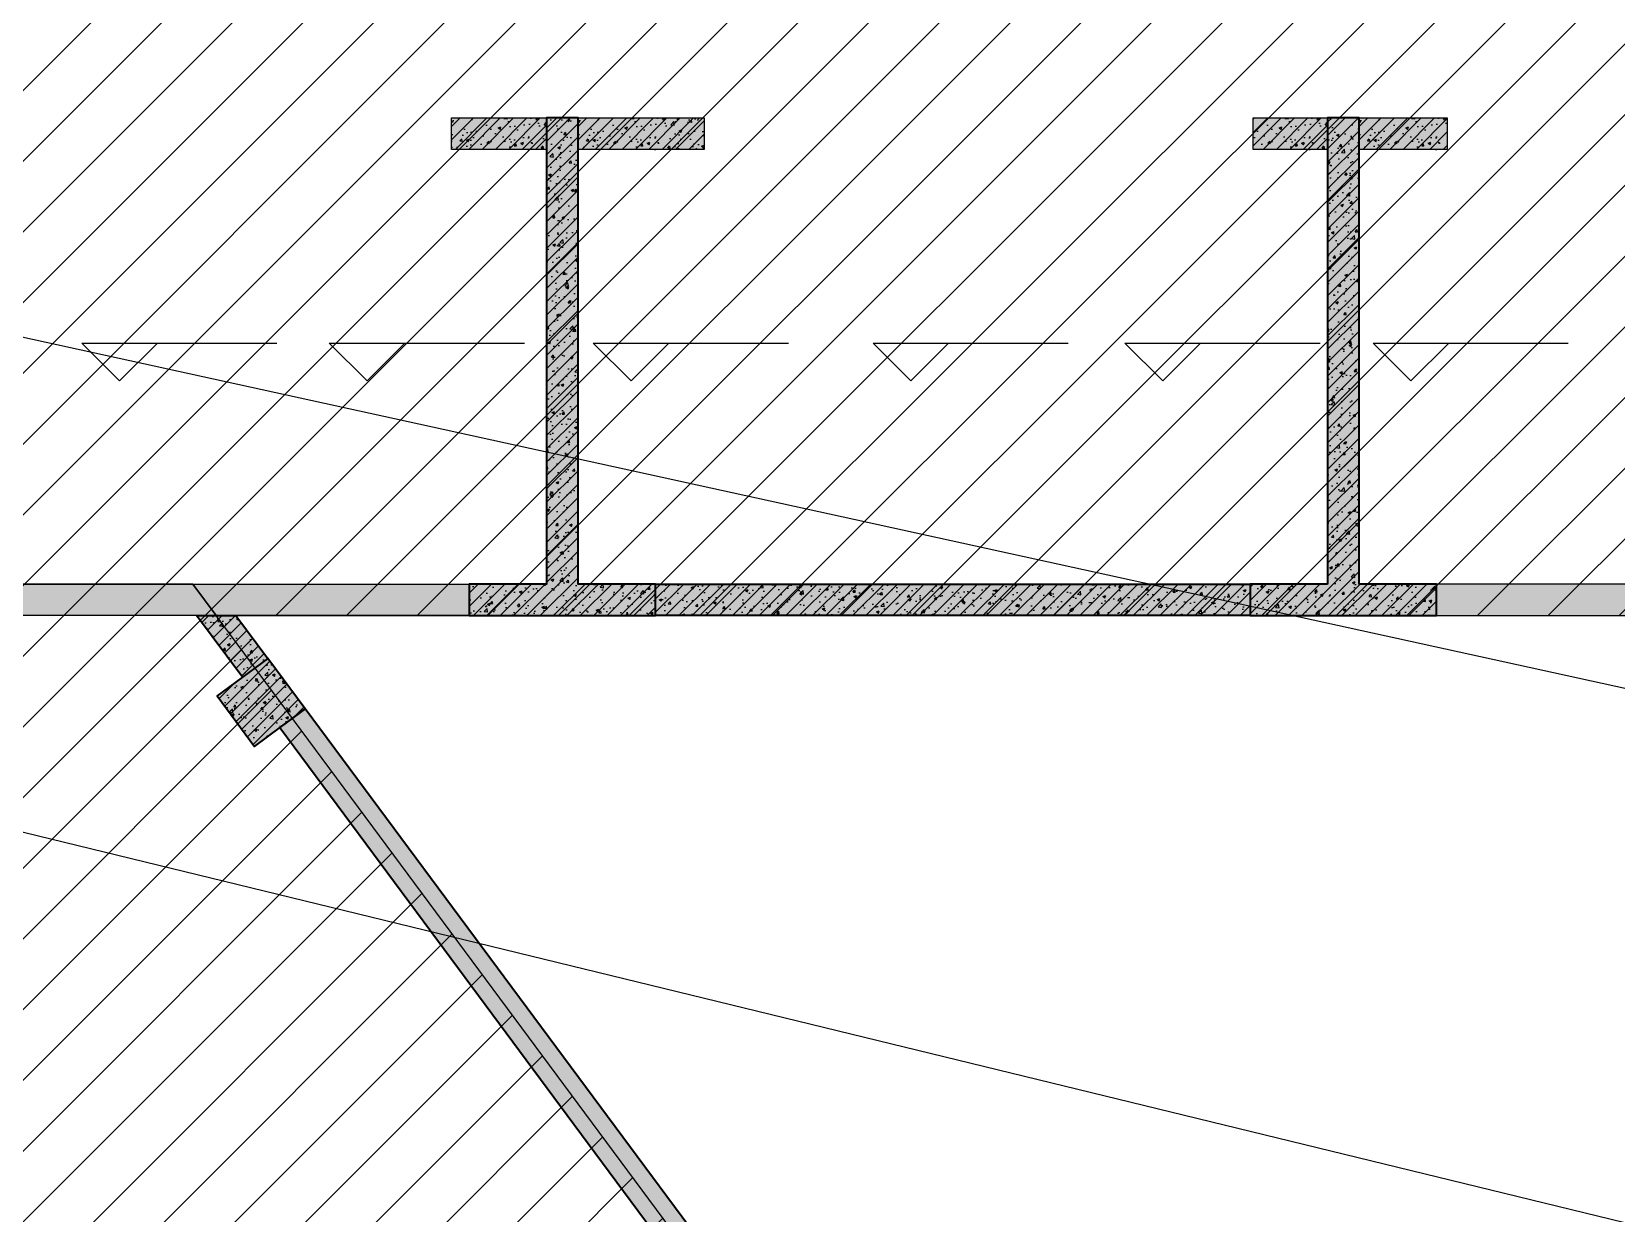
# Model space of a CAD drawing. Extents: x -1338203 to 1886333, y -783476 to 1038610.
# Drawn here: x 540789 to 553369, y 228924 to 238304 of the extents above; entities that cross this region are included whole.
import ezdxf

# ---------------------------------------------------------------- set-up
doc = ezdxf.new("R2010")
doc.units = 0
doc.header["$LTSCALE"] = 1000
doc.header["$MEASUREMENT"] = 0
doc.layers.add('A-001-主楼组合参照B1$0$0A-X-AREA', color=6, linetype='Continuous', plot=False)
doc.layers.add('AAD-A-PROOF', color=30, linetype='Continuous', plot=False)
for name, color, linetype in [('A-20-平面B1$0$0A-A-SYMB-ELEV', 150, 'Continuous'), ('S20柱墙B1_1$0$0S-CC-LINE', 52, 'Continuous'), ('S20柱墙B1_1$0$0S-CW-HATCH', 251, 'Continuous'), ('S20柱墙B1_1$0$0S-CW-HATCH-UP', 251, 'Continuous'), ('S20柱墙B1_1$0$0S-CW-LINE', 72, 'Continuous')]:
    doc.layers.add(name, color=color, linetype=linetype)
pattern_1 = [(45, (-537701.02, -383122.39), (-53.033009, 53.033009), []), (50, (-537701.02, -383122.39), (215.178055, -18.82564), [22.5, -247.5]), (355, (-537701.02, -383122.39), (-41.6254, 225.65764), [18, -198]), (100.4514, (-537683.09, -383123.96), (173.552815, 206.83186), [19.12206, -210.34263]), (46.1842, (-537701.02, -383062.4), (320.17231, -49.6557), [33.75, -371.25]), (96.6356, (-537674.34, -383066.53), (280.39881, 292.23536), [28.68309, -315.5139]), (351.1842, (-537701.02, -383062.4), (280.39858, 292.23558), [27, -297]), (21, (-537671.02, -383077.39), (179.072116, -120.785667), [22.5, -247.5]), (326, (-537671.02, -383077.39), (72.9946, 217.54501), [18, -198]), (71.4514, (-537656.1, -383087.45), (252.06679, 96.75915), [19.12206, -210.34263]), (37.5, (-537701.02, -383122.39), (3.647957, 99.868156), [0, -195.6, 0, -201, 0, -198.75]), (7.5, (-537701.02, -383122.39), (78.920861, 118.323514), [0, -114.6, 0, -191.1, 0, -75.75]), (327.5, (-537767.92, -383122.39), (160.146731, -6.766462), [0, -75, 0, -234, 0, -310.5]), (317.5, (-537797.92, -383122.39), (174.95585, 30.031495), [0, -97.5, 0, -155.4, 0, -220.5])]
pattern_2 = [(45, (-3344258, -271025.844), (-53.0330086, 53.0330086), []), (50, (-3344258, -271025.84), (215.178055, -18.8256405), [22.5, -247.5]), (355, (-3344258, -271025.84), (-41.6254, 225.65764), [18, -198]), (100.4514, (-3344240.07, -271027.41), (173.552815, 206.831863), [19.122057, -210.342634]), (46.1842, (-3344258, -270965.84), (320.172315, -49.655704), [33.75, -371.25]), (96.6356, (-3344231.32, -270969.98), (280.398812, 292.23536), [28.683086, -315.5139]), (351.1842, (-3344258, -270965.84), (280.398584, 292.23558), [27, -297]), (21, (-3344228, -270980.84), (179.072116, -120.785667), [22.5, -247.5]), (326, (-3344228, -270980.84), (72.9946, 217.545014), [18, -198]), (71.4514, (-3344213.08, -270990.9), (252.066789, 96.759149), [19.122057, -210.342634]), (37.5, (-3344258, -271025.844), (3.6479566, 99.8681561), [0, -195.6, 0, -201, 0, -198.75]), (7.5, (-3344258, -271025.84), (78.9208612, 118.3235136), [0, -114.6, 0, -191.1, 0, -75.75]), (327.5, (-3344324.9, -271025.84), (160.1467309, -6.7664615), [0, -75, 0, -234, 0, -310.5]), (317.5, (-3344354.9, -271025.84), (174.955851, 30.0314947), [0, -97.5, 0, -155.4, 0, -220.5])]
pattern_3 = [(45, (-3550483.79, -272173.845), (-53.0330086, 53.0330086), []), (50, (-3550483.79, -272173.84), (215.178055, -18.8256405), [22.5, -247.5]), (355, (-3550483.79, -272173.84), (-41.6254, 225.65764), [18, -198]), (100.4514, (-3550465.86, -272175.41), (173.552815, 206.831863), [19.122057, -210.342634]), (46.1842, (-3550483.8, -272113.84), (320.172315, -49.655704), [33.75, -371.25]), (96.6356, (-3550457.1, -272117.98), (280.398812, 292.23536), [28.683086, -315.5139]), (351.1842, (-3550483.8, -272113.84), (280.398584, 292.23558), [27, -297]), (21, (-3550453.79, -272128.84), (179.072116, -120.785667), [22.5, -247.5]), (326, (-3550453.79, -272128.84), (72.9946, 217.545014), [18, -198]), (71.4514, (-3550438.86, -272138.9), (252.066789, 96.759149), [19.122057, -210.342634]), (37.5, (-3550483.79, -272173.845), (3.6479566, 99.8681561), [0, -195.6, 0, -201, 0, -198.75]), (7.5, (-3550483.79, -272173.84), (78.9208612, 118.3235136), [0, -114.6, 0, -191.1, 0, -75.75]), (327.5, (-3550550.69, -272173.845), (160.1467309, -6.7664615), [0, -75, 0, -234, 0, -310.5]), (317.5, (-3550580.69, -272173.84), (174.955851, 30.0314947), [0, -97.5, 0, -155.4, 0, -220.5])]
pattern_4 = [(45, (766365.37, 306889.07), (-280.633, 280.633), [])]

# ---------------------------------------------------------------- blocks, each defined once
blk = doc.blocks.new('S20柱墙B1_1')
at = {"layer": 'S20柱墙B1_1$0$0S-CW-HATCH'}
h = blk.add_hatch(color=256, dxfattribs=at)
h.dxf.hatch_style = 1
h.paths.add_polyline_path([(-3980, -1340), (-3225, -1340), (-3225, -1590), (-3980, -1590)])
h = blk.add_hatch(color=256, dxfattribs=at)
h.dxf.hatch_style = 1
h.paths.add_polyline_path([(-3840, -5290), (-3100, -5290), (-2360, -5290), (-2360, -5040), (-2975, -5040), (-2975, -1340), (-3225, -1340), (-3225, -5040), (-3840, -5040)])
h = blk.add_hatch(color=256, dxfattribs=at)
h.dxf.hatch_style = 1
h.paths.add_polyline_path([(-2975, -1340), (-1975, -1340), (-1975, -1590), (-2975, -1590)])
h = blk.add_hatch(color=256, dxfattribs=at)
h.dxf.hatch_style = 1
h.paths.add_polyline_path([(2975, -5040), (2360, -5040), (2360, -5290), (3100, -5290), (3840, -5290), (3840, -5040), (3225, -5040), (3225, -1340), (2975, -1340)])
h = blk.add_hatch(color=256, dxfattribs=at)
h.dxf.hatch_style = 1
h.paths.add_polyline_path([(2385, -1340), (2975, -1340), (2975, -1590), (2385, -1590)])
h = blk.add_hatch(color=256, dxfattribs=at)
h.dxf.hatch_style = 1
h.paths.add_polyline_path([(3225, -1340), (3925, -1340), (3925, -1590), (3225, -1590)])
h = blk.add_hatch(color=256, dxfattribs=at)
h.dxf.hatch_style = 1
h.paths.add_polyline_path([(-9340, -5040), (-3840, -5040), (-3840, -5290), (-9340, -5290)])
h = blk.add_hatch(color=256, dxfattribs=at)
h.dxf.hatch_style = 1
h.paths.add_polyline_path([(-2360, -5040), (2360, -5040), (2360, -5290), (-2360, -5290)])
h = blk.add_hatch(color=256, dxfattribs=at)
h.dxf.hatch_style = 1
h.paths.add_polyline_path([(9340, -5040), (3840, -5040), (3840, -5290), (9340, -5290)])
h = blk.add_hatch(color=256, dxfattribs=at)
h.dxf.hatch_style = 1
h.paths.add_polyline_path([(-6003, -5289), (-5692, -5290), (-5439, -5631), (-5640, -5780)])
h = blk.add_hatch(color=256, dxfattribs=at)
h.dxf.hatch_style = 1
h.paths.add_polyline_path([(-5439, -5631), (-5841, -5928), (-5543, -6330), (-5141, -6032)])
h = blk.add_hatch(color=256, dxfattribs=at)
h.dxf.hatch_style = 1
h.paths.add_polyline_path([(-1390, -11091), (-5142, -6031), (-5343, -6180), (-4092, -7867), (-2841, -9554), (-1591, -11240)])
at = {"layer": 'S20柱墙B1_1$0$0S-CW-HATCH-UP'}
h = blk.add_hatch(dxfattribs=at)
h.set_pattern_fill('钢筋混凝土', color=256, scale=30)
h.set_pattern_definition([(45, (-3337048, -267325.82), (-53.0330086, 53.0330086), []), (50, (-3337048, -267325.82), (215.178055, -18.8256405), [22.5, -247.5]), (355, (-3337048, -267325.82), (-41.6254, 225.65764), [18, -198]), (100.4514, (-3337030.07, -267327.4), (173.552815, 206.831863), [19.122057, -210.342634]), (46.1842, (-3337048, -267265.82), (320.172315, -49.655704), [33.75, -371.25]), (96.6356, (-3337021.32, -267269.96), (280.398812, 292.23536), [28.683086, -315.5139]), (351.1842, (-3337048, -267265.82), (280.398584, 292.23558), [27, -297]), (21, (-3337018, -267280.82), (179.072116, -120.785667), [22.5, -247.5]), (326, (-3337018, -267280.82), (72.9946, 217.545014), [18, -198]), (71.4514, (-3337003.08, -267290.89), (252.066789, 96.759149), [19.122057, -210.342634]), (37.5, (-3337048, -267325.82), (3.6479566, 99.8681561), [0, -195.6, 0, -201, 0, -198.75]), (7.5, (-3337048, -267325.82), (78.9208612, 118.3235136), [0, -114.6, 0, -191.1, 0, -75.75]), (327.5, (-3337114.9, -267325.82), (160.1467309, -6.7664615), [0, -75, 0, -234, 0, -310.5]), (317.5, (-3337144.9, -267325.82), (174.955851, 30.0314947), [0, -97.5, 0, -155.4, 0, -220.5])])
h.paths.add_polyline_path([(-3980, -1340), (-3225, -1340), (-3225, -1590), (-3980, -1590)])
h = blk.add_hatch(dxfattribs=at)
h.set_pattern_fill('钢筋混凝土', color=256, scale=30)
h.set_pattern_definition(pattern_1)
h.paths.add_polyline_path([(-3840, -5290), (-3100, -5290), (-2360, -5290), (-2360, -5040), (-2975, -5040), (-2975, -1340), (-3225, -1340), (-3225, -5040), (-3840, -5040)])
h = blk.add_hatch(dxfattribs=at)
h.set_pattern_fill('钢筋混凝土', color=256, scale=30)
h.set_pattern_definition([(45, (-3336043, -267325.82), (-53.0330086, 53.0330086), []), (50, (-3336043, -267325.82), (215.178055, -18.8256405), [22.5, -247.5]), (355, (-3336043, -267325.82), (-41.6254, 225.65764), [18, -198]), (100.4514, (-3336025.07, -267327.4), (173.552815, 206.831863), [19.122057, -210.342634]), (46.1842, (-3336043, -267265.82), (320.172315, -49.655704), [33.75, -371.25]), (96.6356, (-3336016.32, -267269.96), (280.398812, 292.23536), [28.683086, -315.5139]), (351.1842, (-3336043, -267265.82), (280.398584, 292.23558), [27, -297]), (21, (-3336013, -267280.82), (179.072116, -120.785667), [22.5, -247.5]), (326, (-3336013, -267280.82), (72.9946, 217.545014), [18, -198]), (71.4514, (-3335998.08, -267290.89), (252.066789, 96.759149), [19.122057, -210.342634]), (37.5, (-3336043, -267325.82), (3.6479566, 99.8681561), [0, -195.6, 0, -201, 0, -198.75]), (7.5, (-3336043, -267325.82), (78.9208612, 118.3235136), [0, -114.6, 0, -191.1, 0, -75.75]), (327.5, (-3336109.9, -267325.82), (160.1467309, -6.7664615), [0, -75, 0, -234, 0, -310.5]), (317.5, (-3336139.9, -267325.82), (174.955851, 30.0314947), [0, -97.5, 0, -155.4, 0, -220.5])])
h.paths.add_polyline_path([(-2975, -1340), (-1975, -1340), (-1975, -1590), (-2975, -1590)])
h = blk.add_hatch(dxfattribs=at)
h.set_pattern_fill('钢筋混凝土', color=256, scale=30)
h.set_pattern_definition(pattern_1)
h.paths.add_polyline_path([(2975, -5040), (2360, -5040), (2360, -5290), (3100, -5290), (3840, -5290), (3840, -5040), (3225, -5040), (3225, -1340), (2975, -1340)])
h = blk.add_hatch(dxfattribs=at)
h.set_pattern_fill('钢筋混凝土', color=256, scale=30)
h.set_pattern_definition([(45, (-3330848.15, -267325.82), (-53.0330086, 53.0330086), []), (50, (-3330848.15, -267325.82), (215.178055, -18.8256405), [22.5, -247.5]), (355, (-3330848.15, -267325.82), (-41.6254, 225.65764), [18, -198]), (100.4514, (-3330830.22, -267327.4), (173.552815, 206.831863), [19.122057, -210.342634]), (46.1842, (-3330848.15, -267265.82), (320.172315, -49.655704), [33.75, -371.25]), (96.6356, (-3330821.47, -267269.96), (280.398812, 292.23536), [28.683086, -315.5139]), (351.1842, (-3330848.15, -267265.82), (280.398584, 292.23558), [27, -297]), (21, (-3330818.15, -267280.82), (179.072116, -120.785667), [22.5, -247.5]), (326, (-3330818.15, -267280.82), (72.9946, 217.545014), [18, -198]), (71.4514, (-3330803.23, -267290.89), (252.066789, 96.759149), [19.122057, -210.342634]), (37.5, (-3330848.15, -267325.82), (3.6479566, 99.8681561), [0, -195.6, 0, -201, 0, -198.75]), (7.5, (-3330848.15, -267325.82), (78.9208612, 118.3235136), [0, -114.6, 0, -191.1, 0, -75.75]), (327.5, (-3330915.05, -267325.82), (160.1467309, -6.7664615), [0, -75, 0, -234, 0, -310.5]), (317.5, (-3330945.05, -267325.82), (174.955851, 30.0314947), [0, -97.5, 0, -155.4, 0, -220.5])])
h.paths.add_polyline_path([(2385, -1340), (2975, -1340), (2975, -1590), (2385, -1590)])
h = blk.add_hatch(dxfattribs=at)
h.set_pattern_fill('钢筋混凝土', color=256, scale=30)
h.set_pattern_definition([(45, (-3329843, -267325.82), (-53.0330086, 53.0330086), []), (50, (-3329843, -267325.82), (215.178055, -18.8256405), [22.5, -247.5]), (355, (-3329843, -267325.82), (-41.6254, 225.65764), [18, -198]), (100.4514, (-3329825.07, -267327.4), (173.552815, 206.831863), [19.122057, -210.342634]), (46.1842, (-3329843, -267265.82), (320.172315, -49.655704), [33.75, -371.25]), (96.6356, (-3329816.32, -267269.96), (280.398812, 292.23536), [28.683086, -315.5139]), (351.1842, (-3329843, -267265.82), (280.398584, 292.23558), [27, -297]), (21, (-3329813, -267280.82), (179.072116, -120.785667), [22.5, -247.5]), (326, (-3329813, -267280.82), (72.9946, 217.545014), [18, -198]), (71.4514, (-3329798.08, -267290.89), (252.066789, 96.759149), [19.122057, -210.342634]), (37.5, (-3329843, -267325.82), (3.6479566, 99.8681561), [0, -195.6, 0, -201, 0, -198.75]), (7.5, (-3329843, -267325.82), (78.9208612, 118.3235136), [0, -114.6, 0, -191.1, 0, -75.75]), (327.5, (-3329909.9, -267325.82), (160.1467309, -6.7664615), [0, -75, 0, -234, 0, -310.5]), (317.5, (-3329939.9, -267325.82), (174.955851, 30.0314947), [0, -97.5, 0, -155.4, 0, -220.5])])
h.paths.add_polyline_path([(3225, -1340), (3925, -1340), (3925, -1590), (3225, -1590)])
h = blk.add_hatch(dxfattribs=at)
h.set_pattern_fill('钢筋混凝土', color=256, scale=30)
h.set_pattern_definition(pattern_2)
h.paths.add_polyline_path([(-9340, -5040), (-3840, -5040), (-3840, -5290), (-9340, -5290)])
h = blk.add_hatch(dxfattribs=at)
h.set_pattern_fill('钢筋混凝土', color=256, scale=30)
h.set_pattern_definition([(45, (0, 0), (-53.033, 53.033), []), (50, (0, 0), (215.178, -18.8256), [22.5, -247.5]), (355, (0, 0), (-41.625, 225.658), [18, -198]), (100.4514, (17.93, -1.57), (173.553, 206.832), [19.122, -210.343]), (46.184, (0, 60), (320.172, -49.656), [33.75, -371.25]), (96.6356, (26.68, 55.86), (280.399, 292.235), [28.683, -315.514]), (351.184, (0, 60), (280.399, 292.236), [27, -297]), (21, (30, 45), (179.072, -120.7857), [22.5, -247.5]), (326, (30, 45), (72.995, 217.545), [18, -198]), (71.4514, (44.92, 34.93), (252.067, 96.759), [19.122, -210.343]), (37.5, (0, 0), (3.648, 99.8682), [0, -195.6, 0, -201, 0, -198.75]), (7.5, (0, 0), (78.9209, 118.3235), [0, -114.6, 0, -191.1, 0, -75.75]), (327.5, (-66.9, 0), (160.1467, -6.7665), [0, -75, 0, -234, 0, -310.5]), (317.5, (-96.9, 0), (174.956, 30.0315), [0, -97.5, 0, -155.4, 0, -220.5])])
h.paths.add_polyline_path([(-2360, -5040), (2360, -5040), (2360, -5290), (-2360, -5290)])
h = blk.add_hatch(dxfattribs=at)
h.set_pattern_fill('钢筋混凝土', color=256, scale=30)
h.set_pattern_definition(pattern_2)
h.paths.add_polyline_path([(9340, -5040), (3840, -5040), (3840, -5290), (9340, -5290)])
h = blk.add_hatch(dxfattribs=at)
h.set_pattern_fill('钢筋混凝土', color=256, scale=30)
h.set_pattern_definition(pattern_3)
h.paths.add_polyline_path([(-6003, -5289), (-5692, -5290), (-5439, -5631), (-5640, -5780)])
h = blk.add_hatch(dxfattribs=at)
h.set_pattern_fill('钢筋混凝土', color=256, scale=30)
h.set_pattern_definition(pattern_3)
h.paths.add_polyline_path([(-5439, -5631), (-5841, -5928), (-5543, -6330), (-5141, -6032)])
h = blk.add_hatch(dxfattribs=at)
h.set_pattern_fill('钢筋混凝土', color=256, scale=30)
h.set_pattern_definition([(45, (-3550503.87, -272188.74), (-53.0330086, 53.0330086), []), (50, (-3550503.87, -272188.74), (215.178055, -18.8256405), [22.5, -247.5]), (355, (-3550503.87, -272188.74), (-41.6254, 225.65764), [18, -198]), (100.4514, (-3550485.94, -272190.3), (173.552815, 206.831863), [19.122057, -210.342634]), (46.1842, (-3550503.87, -272128.74), (320.172315, -49.655704), [33.75, -371.25]), (96.6356, (-3550477.2, -272132.87), (280.398812, 292.23536), [28.683086, -315.5139]), (351.1842, (-3550503.87, -272128.74), (280.398584, 292.23558), [27, -297]), (21, (-3550473.87, -272143.74), (179.072116, -120.785667), [22.5, -247.5]), (326, (-3550473.87, -272143.74), (72.9946, 217.545014), [18, -198]), (71.4514, (-3550458.95, -272153.8), (252.066789, 96.759149), [19.122057, -210.342634]), (37.5, (-3550503.87, -272188.74), (3.6479566, 99.8681561), [0, -195.6, 0, -201, 0, -198.75]), (7.5, (-3550503.87, -272188.74), (78.9208612, 118.3235136), [0, -114.6, 0, -191.1, 0, -75.75]), (327.5, (-3550570.77, -272188.74), (160.1467309, -6.7664615), [0, -75, 0, -234, 0, -310.5]), (317.5, (-3550600.77, -272188.74), (174.955851, 30.0314947), [0, -97.5, 0, -155.4, 0, -220.5])])
h.paths.add_polyline_path([(-1390, -11091), (-5142, -6031), (-5343, -6180), (-4092, -7867), (-2841, -9554), (-1591, -11240)])
at = {"layer": 'S20柱墙B1_1$0$0S-CC-LINE', "lineweight": 35}
blk.add_lwpolyline([(-5439, -5631), (-5841, -5928), (-5543, -6330), (-5141, -6032)], close=True, dxfattribs=at)
at = {"layer": 'S20柱墙B1_1$0$0S-CW-LINE'}
for points in [[(-3980, -1340), (-3225, -1340), (-3225, -1590), (-3980, -1590)], [(-2975, -1340), (-1975, -1340), (-1975, -1590), (-2975, -1590)], [(2385, -1340), (2975, -1340), (2975, -1590), (2385, -1590)], [(3225, -1340), (3925, -1340), (3925, -1590), (3225, -1590)], [(-9340, -5040), (-3840, -5040), (-3840, -5290), (-9340, -5290)], [(9340, -5040), (3840, -5040), (3840, -5290), (9340, -5290)]]:
    blk.add_lwpolyline(points, close=True, dxfattribs=at)
at = {"layer": 'S20柱墙B1_1$0$0S-CW-LINE', "lineweight": 35}
for points in [[(-3840, -5290), (-3100, -5290), (-2360, -5290), (-2360, -5040), (-2975, -5040), (-2975, -1340), (-3225, -1340), (-3225, -5040), (-3840, -5040)], [(2975, -5040), (2360, -5040), (2360, -5290), (3100, -5290), (3840, -5290), (3840, -5040), (3225, -5040), (3225, -1340), (2975, -1340)], [(-2360, -5040), (2360, -5040), (2360, -5290), (-2360, -5290)]]:
    blk.add_lwpolyline(points, close=True, dxfattribs=at)
at = {"layer": 'S20柱墙B1_1$0$0S-CW-LINE', "lineweight": 35, "flags": 128}
for points in [[(-6003, -5289), (-5692, -5290), (-5439, -5631), (-5640, -5780)], [(-1390, -11091), (-5142, -6031), (-5343, -6180), (-4092, -7867), (-2841, -9554), (-1591, -11240)]]:
    blk.add_lwpolyline(points, close=True, dxfattribs=at)
blk = doc.blocks.new('S001地下一墙柱')
at = {"ltscale": 0.002}
blk.add_blockref('S20柱墙B1_1', (-218264, -67930), dxfattribs=at)
blk = doc.blocks.new('A-20-平面B1')
at = {"layer": 'A-20-平面B1$0$0A-A-SYMB-ELEV'}
for p, q in [((-6614, -3428), (-6914, -3128)), ((-6914, -3128), (-5365, -3128)), ((-6614, -3428), (-6314, -3128)), ((-4650, -3428), (-4950, -3128)), ((-4950, -3128), (-3401, -3128)), ((-4650, -3428), (-4350, -3128)), ((-2554, -3428), (-2854, -3128)), ((-2854, -3128), (-1304, -3128)), ((-2554, -3428), (-2254, -3128)), ((-333, -3428), (-633, -3128)), ((-633, -3128), (916, -3128)), ((-333, -3428), (-33, -3128)), ((1667, -3428), (1367, -3128)), ((1367, -3128), (2916, -3128)), ((1667, -3428), (1967, -3128)), ((3637, -3428), (3337, -3128)), ((3337, -3128), (4886, -3128)), ((3637, -3428), (3937, -3128))]:
    blk.add_line(p, q, dxfattribs=at)

msp = doc.modelspace()

# ---------------------------------------------------------------- hatches: boundary and pattern name
at = {"ltscale": 0.002}
h = msp.add_hatch(dxfattribs=at)
h.set_pattern_fill('ANSI31', color=8, scale=250)
h.set_pattern_definition(pattern_4)
h.paths.add_polyline_path([(531801, 240089.1), (531801, 233919.1), (531926, 233919.1), (542068.5, 233919.1), (542253.6, 233669.4), (557441, 233669.1), (557441, 233069.1), (557861, 233069.1), (557861, 233669.1), (559686, 233669.1), (559686, 233069.1), (559936, 233069.1), (559936, 233669.1), (561266, 233669.1), (561266, 233069.1), (561516, 233069.1), (561516, 233669.1), (565181, 233669.1), (565181, 236599.1), (564401, 236599.1), (564401, 237369.1), (566101, 237369.1), (566101, 239169.1), (559691, 239169.1), (559691, 242449.1), (557691, 242449.1), (557691, 243449.1), (549661, 243449.1), (549661, 247019.1), (546541, 247019.1), (546541, 243449.1), (538511, 243449.1), (538511, 242449.1), (533691, 242449.1), (533691, 243419.1), (530901, 243419.1), (530901, 240089.1)])
h = msp.add_hatch(dxfattribs=at)
h.set_pattern_fill('ANSI31', color=8, scale=250)
h.set_pattern_definition(pattern_4)
h.paths.add_polyline_path([(542253.8, 233669.1), (542161.1, 233794.1), (542068.5, 233919.1), (532051, 233919.1), (531801, 233919.1), (531801, 233804.4), (530788.3, 233056), (531623.3, 231929.8), (532105.3, 232287.2), (535083.3, 228270.8), (534601.3, 227913.4), (535435.2, 226788.8), (535917.1, 227146.2), (539133.4, 222808.5), (538651.4, 222451.1), (539128, 221808.3), (546819, 227512)])

# ---------------------------------------------------------------- linework, layer by layer
at = {"layer": 'A-001-主楼组合参照B1$0$0A-X-AREA', "flags": 128}
for points in [[(557691, 243449.1), (549661, 243449.1), (549661, 247019.1), (546541, 247019.1), (546541, 243449.1), (538511, 243449.1), (538511, 242449.1), (533691, 242449.1), (533691, 243419.1), (530901, 243419.1), (530901, 240089.1), (531801, 240089.1), (531801, 233919.1), (531926, 233919.1), (542068.5, 233919.1), (542253.6, 233669.4), (557441, 233669.1)], [(542253.8, 233669.1), (542161.1, 233794.1), (542068.5, 233919.1), (532051, 233919.1), (531801, 233919.1), (531801, 233804.4), (530788.3, 233056), (531623.3, 231929.8), (532105.3, 232287.2), (535083.3, 228270.8), (534601.3, 227913.4), (535435.2, 226788.8), (535917.1, 227146.2), (539133.4, 222808.5), (538651.4, 222451.1), (539128, 221808.3), (546819, 227512), (542253.8, 233669.1)]]:
    msp.add_lwpolyline(points, dxfattribs=at)
at = {"layer": 'AAD-A-PROOF', "color": 241, "ltscale": 0.002}
for p in [(627635.7, 210761.8), (639297.6, 214263.9)]:
    msp.add_line(p, (380309.5, 271048.6), dxfattribs=at)

# ---------------------------------------------------------------- block references
at = {"ltscale": 0.002}
for name, p in [('S001地下一墙柱', (766365.4, 306889.1)), ('A-20-平面B1', (548101, 238959.1))]:
    msp.add_blockref(name, p, dxfattribs=at)

doc.saveas('drawing.dxf')
